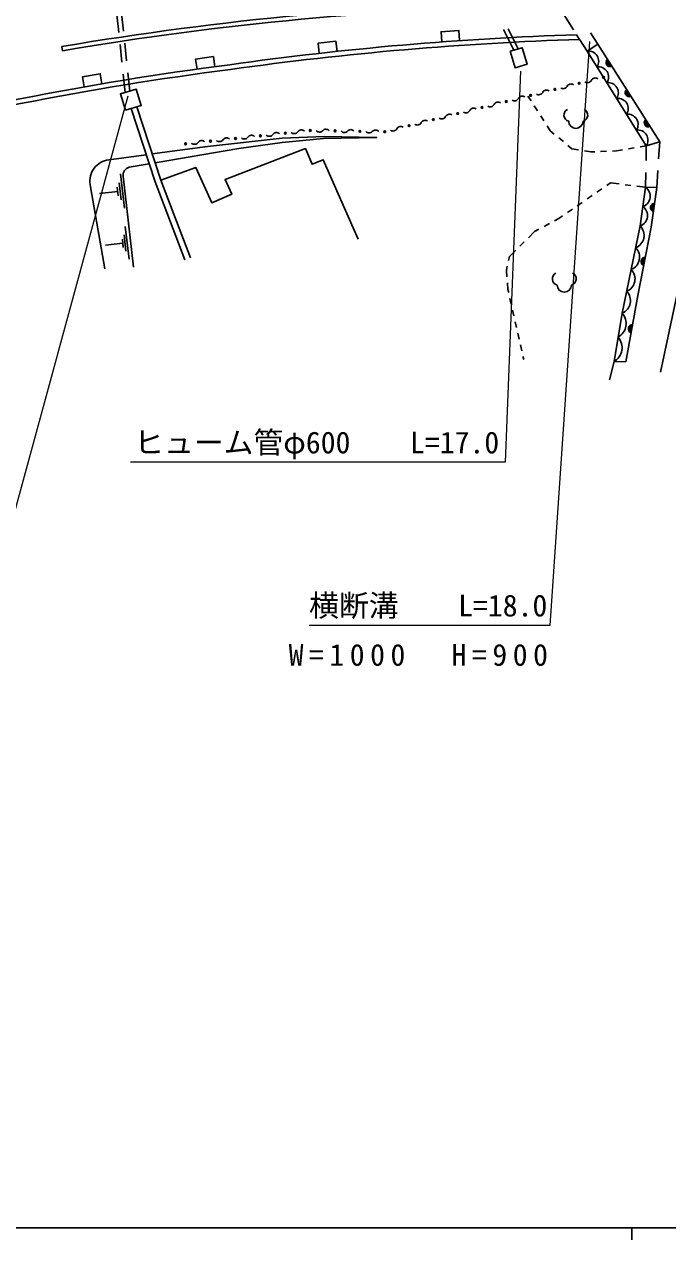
# Model space of a CAD drawing. Units: millimetres, scale not verified. Extents: x 40000 to 680000, y 20000 to 380000.
# Drawn here: x 217029 to 271007, y 204000 to 306066 of the extents above; entities that cross this region are included whole.
import ezdxf
from ezdxf.enums import TextEntityAlignment as Align

# ---------------------------------------------------------------- set-up
doc = ezdxf.new("R2010")
doc.units = ezdxf.units.MM
doc.header["$LTSCALE"] = 1000
doc.linetypes.add('CHAIN', pattern=[18.5, 12, -1.5, 3.5, -1.5])
for name, color, linetype, lineweight in [('M-BGD', 7, 'Continuous', 25), ('M-BMK', 2, 'CHAIN', 13), ('M-STR-HTXT', 7, 'Continuous', 13), ('M-STR-STRD', 7, 'Continuous', 25), ('M-TTL-BAND', 7, 'Continuous', 25)]:
    doc.layers.add(name, color=color, linetype=linetype, lineweight=lineweight)
doc.styles.add('ＭＳ ゴシック', font='')
doc.styles.get('ＭＳ ゴシック').set_extended_font_data('MS Gothic')

msp = doc.modelspace()

# ---------------------------------------------------------------- linework, layer by layer
at = {"layer": 'M-BGD'}
for p, q in [((224954, 305372), (224795, 306863)), ((225345, 305480), (225186, 306971)), ((263103, 305613), (262294, 306876)), ((258107, 303888), (257244, 305629)), ((258468, 303994), (257631, 305685)), ((263371, 305195), (263621, 304804)), ((265151, 304395), (264542, 305347)), ((225218, 302886), (225059, 304378)), ((225609, 302994), (225450, 304485)), ((264252, 303819), (263642, 304771)), ((264252, 303819), (265151, 304395)), ((265151, 304395), (270338, 296209)), ((269213, 295860), (264252, 303819)), ((225488, 300342), (225324, 301892)), ((225878, 300463), (225715, 301999)), ((259278, 300037), (259540, 299630)), ((259810, 299210), (260081, 298789)), ((260352, 298369), (260622, 297949)), ((260893, 297528), (261155, 297122)), ((261155, 297122), (261486, 296849)), ((261872, 296530), (262257, 296212)), ((269213, 295860), (270338, 296209)), ((270338, 296209), (270245, 294780)), ((223935, 294655), (227258, 295108)), ((262643, 295894), (262974, 295621)), ((262974, 295621), (263524, 295527)), ((264016, 295442), (264566, 295348)), ((264566, 295348), (264886, 295361)), ((265385, 295383), (265885, 295404)), ((266384, 295425), (266704, 295439)), ((266704, 295439), (267218, 295525)), ((267712, 295608), (268205, 295691)), ((268698, 295774), (269213, 295860)), ((269213, 295860), (269190, 294619)), ((227506, 294348), (225835, 294062)), ((225090, 293506), (225425, 290630)), ((226199, 285679), (225310, 293300)), ((269172, 293619), (269149, 292377)), ((270179, 293782), (270085, 292353)), ((222581, 292431), (223774, 285538)), ((224874, 292023), (223341, 291844)), ((224832, 292383), (224916, 291664)), ((224982, 292764), (225150, 291327)), ((265480, 292253), (265070, 291968)), ((266203, 292755), (265891, 292538)), ((266932, 292662), (266203, 292755)), ((267924, 292534), (267428, 292598)), ((269149, 292377), (268420, 292471)), ((269149, 292377), (270085, 292353)), ((263838, 291112), (263427, 290826)), ((264659, 291682), (264248, 291397)), ((262195, 289971), (261882, 289753)), ((263016, 290541), (262606, 290256)), ((225500, 289083), (225819, 286352)), ((260197, 288855), (259836, 288662)), ((261080, 289325), (260639, 289090)), ((261882, 289753), (261521, 289561)), ((225255, 288017), (225335, 287334)), ((225398, 288379), (225557, 287014)), ((259836, 288662), (259320, 288146)), ((225295, 287675), (223838, 287505)), ((258259, 287085), (257743, 286570)), ((258966, 287792), (258613, 287439)), ((257743, 286570), (257665, 286244)), ((257549, 285758), (257471, 285432)), ((257471, 285432), (257518, 284863)), ((257560, 284365), (257607, 283795)), ((257607, 283795), (257666, 283534)), ((257775, 283046), (257884, 282558)), ((257993, 282070), (258103, 281582)), ((258212, 281094), (258321, 280606)), ((258430, 280118), (258540, 279630)), ((258649, 279142), (258758, 278654)), ((258867, 278166), (258926, 277905)), ((266510, 277758), (266116, 276196)), ((267496, 277716), (266510, 277758))]:
    msp.add_line(p, q, dxfattribs=at)
for points in [[(253549, 304696), (253487, 305548), (251991, 305441), (252052, 304589)], [(243263, 303789), (243169, 304638), (241678, 304474), (241771, 303625)], [(233004, 302506), (232889, 303352), (231402, 303150), (231517, 302304)], [(223541, 301072), (223395, 301913), (221917, 301657), (222063, 300815)], [(230969, 286462), (228477, 292991), (226464, 299142)], [(230502, 286284), (228005, 292824), (225989, 298987)], [(227761, 295176), (232385, 295807), (238672, 296514), (242189, 296656), (246596, 296555), (242129, 296467), (238665, 296130), (235027, 295638), (228004, 294434)], [(228477, 292991), (231422, 294036), (232756, 291085), (234434, 291793), (233868, 293046), (240606, 295627), (241172, 294333), (242115, 294683), (245040, 288012)], [(270395, 276840), (273397, 290909), (274155, 292486), (275823, 293032), (287437, 285724), (298504, 278962)], [(266510, 277758), (267186, 281812), (268706, 289130), (269149, 292377)], [(270085, 292353), (269635, 289017), (268509, 283289), (267496, 277716)]]:
    msp.add_lwpolyline(points, dxfattribs=at)
for points in [[(257799, 303798), (258809, 304093), (259214, 302712), (258204, 302416)], [(225521, 298842), (226842, 299252), (226414, 300629), (225094, 300220)]]:
    msp.add_lwpolyline(points, close=True, dxfattribs=at)
for centre in [(263585, 301109), (265624, 301617), (259505, 300093), (261545, 300601), (255426, 299077), (257466, 299585), (251346, 298062), (253386, 298570), (241021, 297152), (241021, 297152), (243103, 297117), (245185, 297081), (247267, 297046), (247267, 297046), (249307, 297554), (230559, 296030), (232652, 296255), (234744, 296479), (236836, 296703), (238928, 296928)]:
    msp.add_circle(centre, 75, dxfattribs=at)
for centre, radius, start, end in [((272200, 34373), 270966, 91.86723, 98.047), ((272311, 33398), 271544, 91.83382, 98.04142), ((264359, 302965), 861, 326.71556, 97.15849), ((267118, 45495), 259265, 97.27901, 105.17367), ((267118, 45495), 258863, 97.27901, 105.17367), ((265186, 301638), 861, 326.71556, 97.15849), ((266185, 302865), 354, 131.15719, 293.56237), ((266185, 302865), 283, 133.38123, 291.33833), ((266185, 302865), 212, 137.12756, 287.59201), ((266185, 302865), 142, 144.83929, 279.88028), ((266185, 302865), 100, 155.15695, 269.56261), ((266185, 302865), 100, 155.15695, 269.56261), ((264279, 301530), 366, 235.17132, 332.793), ((264930, 301196), 366, 55.17132, 152.793), ((266013, 300312), 861, 326.71556, 97.15849), ((260199, 300515), 366, 235.17132, 332.793), ((260851, 300180), 366, 55.17132, 152.793), ((262239, 301022), 366, 235.17132, 332.793), ((262890, 300688), 366, 55.17132, 152.793), ((267791, 300331), 354, 131.15719, 293.56237), ((267791, 300331), 283, 133.38123, 291.33833), ((267791, 300331), 212, 137.12756, 287.59201), ((267791, 300331), 142, 144.83929, 279.88028), ((267791, 300331), 100, 155.15695, 269.56261), ((267791, 300331), 100, 155.15695, 269.56261), ((256120, 299499), 366, 235.17132, 332.793), ((256771, 299164), 366, 55.17132, 152.793), ((258160, 300007), 366, 235.17132, 332.793), ((258811, 299672), 366, 55.17132, 152.793), ((266839, 298986), 861, 326.71556, 97.15849), ((252041, 298483), 366, 235.17132, 332.793), ((252692, 298148), 366, 55.17132, 152.793), ((254080, 298991), 366, 235.17132, 332.793), ((254732, 298656), 366, 55.17132, 152.793), ((262840, 298442), 536, 116.08703, 255.33416), ((263768, 298442), 536, 284.66584, 63.91297), ((267666, 297659), 861, 326.71556, 97.15849), ((269396, 297797), 354, 131.15719, 293.56237), ((239674, 297251), 367, 227.39939, 324.84334), ((240275, 296828), 367, 47.39939, 144.84334), ((241795, 297369), 355, 219.44024, 318.613), ((242328, 296899), 355, 39.44024, 138.613), ((243877, 297334), 355, 219.44024, 318.613), ((244411, 296864), 355, 39.44024, 138.613), ((245959, 297299), 355, 219.44024, 318.613), ((246493, 296829), 355, 39.44024, 138.613), ((247961, 297467), 366, 235.17132, 332.793), ((248613, 297132), 366, 55.17132, 152.793), ((250001, 297975), 366, 235.17132, 332.793), ((250652, 297640), 366, 55.17132, 152.793), ((263304, 297924), 600, 180, 0), ((268493, 296333), 861, 326.71556, 97.15849), ((269396, 297797), 283, 133.38123, 291.33833), ((269396, 297797), 212, 137.12756, 287.59201), ((269396, 297797), 142, 144.83929, 279.88028), ((269396, 297797), 100, 155.15695, 269.56261), ((269396, 297797), 100, 155.15695, 269.56261), ((231305, 296354), 367, 227.39939, 324.84334), ((231906, 295931), 367, 47.39939, 144.84334), ((233397, 296578), 367, 227.39939, 324.84334), ((233998, 296155), 367, 47.39939, 144.84334), ((235490, 296803), 367, 227.39939, 324.84334), ((236090, 296380), 367, 47.39939, 144.84334), ((237582, 297027), 367, 227.39939, 324.84334), ((238183, 296604), 367, 47.39939, 144.84334), ((224337, 292886), 1814, 102.79667, 194.51291), ((226035, 293362), 728, 105.91156, 184.85648), ((268621, 291622), 921, 289.44255, 55.0105), ((269914, 290678), 354, 91.10778, 253.51295), ((269914, 290678), 283, 93.33181, 251.28892), ((269914, 290678), 212, 97.07814, 247.54259), ((268399, 289999), 921, 289.44255, 55.0105), ((269914, 290678), 142, 104.78987, 239.83086), ((269914, 290678), 100, 115.10753, 229.5132), ((269914, 290678), 100, 115.10753, 229.5132), ((267906, 288342), 1123, 291.95873, 44.5751), ((267526, 286512), 1123, 291.95873, 44.5751), ((269125, 286143), 354, 87.67711, 250.08229), ((269125, 286143), 283, 89.90115, 247.85825), ((269125, 286143), 212, 93.64747, 244.11192), ((269125, 286143), 142, 101.3592, 236.40019), ((269125, 286143), 100, 111.67687, 226.08253), ((269125, 286143), 100, 111.67687, 226.08253), ((261867, 284686), 536, 116.08703, 255.33416), ((262795, 284686), 536, 284.66584, 63.91297), ((267146, 284683), 1123, 291.95873, 44.5751), ((262331, 284167), 600, 180, 0), ((266766, 282853), 1123, 291.95873, 44.5751), ((266223, 280931), 1305, 298.63046, 42.4449), ((268056, 280493), 354, 88.49256, 250.89774), ((268056, 280493), 283, 90.7166, 248.6737), ((268056, 280493), 212, 94.46293, 244.92738), ((265885, 278904), 1305, 298.63046, 42.4449), ((268056, 280493), 142, 102.17466, 237.21565), ((268056, 280493), 100, 112.49232, 226.89799), ((268056, 280493), 100, 112.49232, 226.89799)]:
    msp.add_arc(centre, radius, start, end, dxfattribs=at)
at = {"layer": 'M-BMK'}
msp.add_arc((269144, 1775), 310446, 92.3042, 110.38052, dxfattribs=at)
at = {"layer": 'M-STR-HTXT'}
for points in [[(264435, 304616), (261119, 255589), (240919, 255589)], [(258665, 302131), (257386, 269283), (225936, 269283)], [(225710, 300036), (213849, 256584), (182399, 256584)]]:
    msp.add_lwpolyline(points, dxfattribs=at)
at = {"layer": 'M-STR-STRD'}
msp.add_line((220182, 304197), (220241, 303848), dxfattribs=at)
for radius in [271203, 270849]:
    msp.add_arc((265656, 36833), radius, 91.11339, 99.65262, dxfattribs=at)
at = {"layer": 'M-TTL-BAND'}
for p, q in [((40000, 205000), (579000, 205000)), ((268000, 205000), (268000, 204000))]:
    msp.add_line(p, q, dxfattribs=at)

# ---------------------------------------------------------------- texts
at = {"layer": 'M-STR-HTXT', "style": 'ＭＳ ゴシック'}
for s, p in [('ヒューム管φ600\u3000\u3000L=17.0', (241561, 269483)), ('横断溝\u3000\u3000L=18.0', (250919, 255789))]:
    msp.add_text(s, height=1833, dxfattribs=at).set_placement(p, align=Align.BOTTOM_CENTER)
at = {"layer": 'M-STR-HTXT', "insert": (250315, 252166), "char_height": 1833, "attachment_point": 8, "style": 'ＭＳ ゴシック'}
msp.add_mtext('\\T1.37;W=1000\u3000H=900', dxfattribs=at)

doc.saveas('drawing.dxf')
